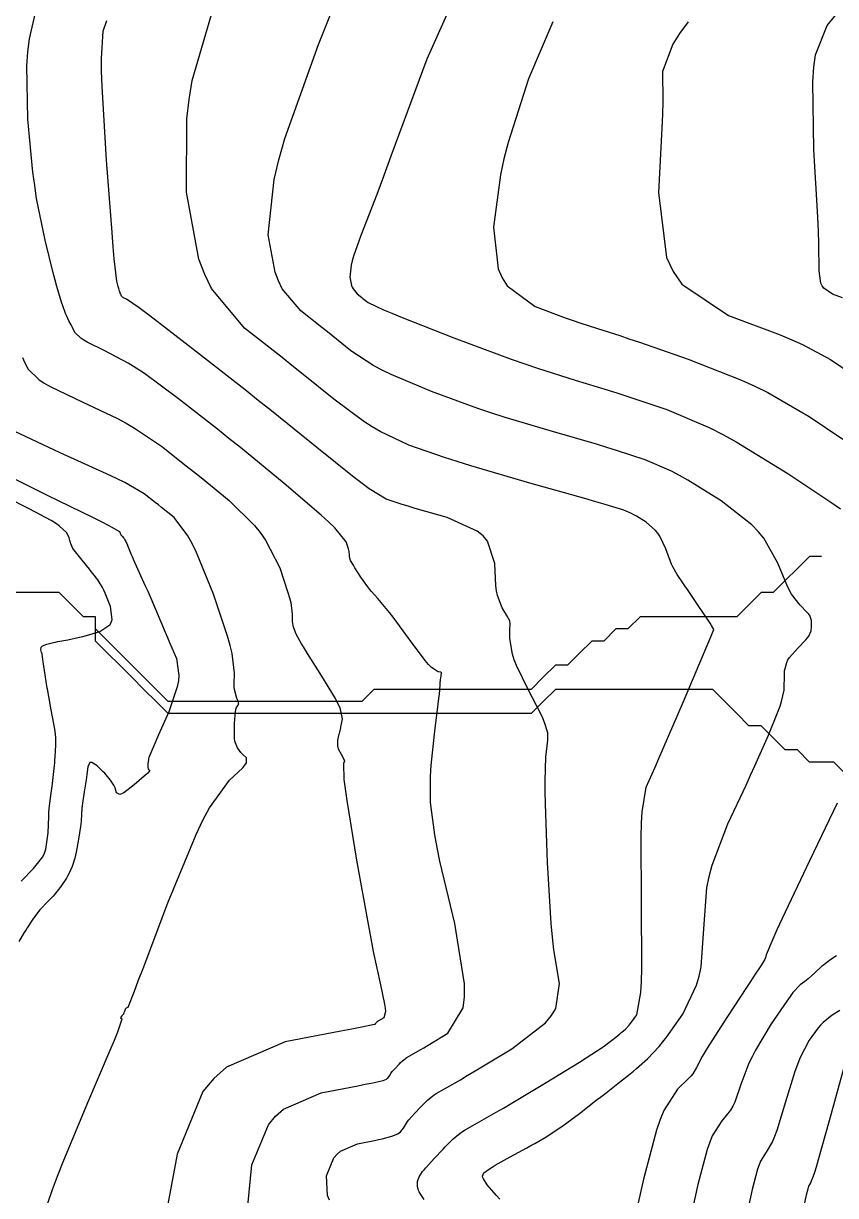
# Model space of a CAD drawing. Header units: metres. Extents: x 837117 to 838477, y 1189012 to 1191015.
# Drawn here: x 837571.1 to 837638.2, y 1190665.1 to 1190761.9 of the extents above; entities that cross this region are included whole.
import ezdxf

# ---------------------------------------------------------------- set-up
doc = ezdxf.new("R2010")
doc.units = ezdxf.units.M
doc.header["$LTSCALE"] = 0.3
doc.layers.add('COTAS 10', color=1, linetype='Continuous')
doc.layers.add('COTAS INT', color=252, linetype='Continuous')
doc.layers.add('DRENAJE', color=5, linetype='Continuous', lineweight=25)

msp = doc.modelspace()

# ---------------------------------------------------------------- linework, layer by layer
at = {"layer": 'COTAS 10'}
for points, elevation in [([(837604.234, 1190664.758), (837603.901, 1190665.272), (837603.835, 1190665.397), (837603.78, 1190665.513), (837603.676, 1190665.866), (837603.68, 1190666.17), (837603.693, 1190666.255), (837603.712, 1190666.34), (837603.823, 1190666.649), (837604.102, 1190667.069), (837604.226, 1190667.223), (837604.37, 1190667.394), (837605.059, 1190668.151), (837605.802, 1190668.928), (837605.98, 1190669.112), (837606.146, 1190669.282), (837606.644, 1190669.784), (837607.203, 1190670.237), (837607.408, 1190670.376), (837607.634, 1190670.521), (837608.632, 1190671.093), (837610.196, 1190671.977), (837610.78, 1190672.319), (837611.429, 1190672.703), (837614.317, 1190674.439), (837617.066, 1190676.121), (837617.628, 1190676.471), (837618.102, 1190676.77), (837619.096, 1190677.43), (837619.507, 1190677.749), (837619.615, 1190677.832), (837619.72, 1190677.914), (837620.077, 1190678.192), (837620.403, 1190678.453), (837620.489, 1190678.523), (837620.573, 1190678.594), (837620.86, 1190678.842), (837621.17, 1190679.172), (837621.268, 1190679.294), (837621.372, 1190679.429), (837621.793, 1190680.027), (837622.131, 1190681.861), (837622.182, 1190682.775), (837622.216, 1190683.865), (837622.184, 1190689.271), (837622.151, 1190694.727), (837622.184, 1190695.849), (837622.234, 1190696.802), (837622.567, 1190698.843), (837623.316, 1190700.502), (837623.628, 1190701.214), (837623.986, 1190702.036), (837625.659, 1190705.921), (837627.244, 1190709.631), (837627.547, 1190710.344), (837627.79, 1190710.92), (837628.177, 1190711.862), (837627.978, 1190712.2), (837627.852, 1190712.394), (837627.695, 1190712.633), (837626.872, 1190713.859), (837625.983, 1190715.172), (837625.785, 1190715.464), (837625.606, 1190715.726), (837625.134, 1190716.417), (837624.784, 1190717.039), (837624.682, 1190717.257), (837624.579, 1190717.495), (837624.191, 1190718.522), (837623.7, 1190719.566), (837623.532, 1190719.814), (837623.35, 1190720.045), (837622.575, 1190720.735), (837621.766, 1190721.237), (837621.562, 1190721.35), (837621.367, 1190721.452), (837620.735, 1190721.726), (837619.194, 1190722.192), (837618.427, 1190722.414), (837617.511, 1190722.677), (837612.973, 1190723.965), (837608.091, 1190725.388), (837606.959, 1190725.736), (837605.923, 1190726.065), (837602.973, 1190727.089), (837600.606, 1190728.216), (837599.936, 1190728.611), (837599.261, 1190729.04), (837596.773, 1190730.889), (837594.102, 1190733.057), (837593.312, 1190733.688), (837592.499, 1190734.333), (837589.382, 1190736.773), (837586.667, 1190740.032), (837586.107, 1190741.193), (837585.632, 1190742.467), (837584.609, 1190748), (837584.635, 1190754.062), (837584.82, 1190755.668), (837585.083, 1190757.243), (837586.672, 1190762.672)], 1620), ([(837638.792, 1190739.28), (837637.98, 1190739.584), (837637.245, 1190740.079), (837637.111, 1190740.275), (837637.007, 1190740.497), (837636.88, 1190741.516), (837636.853, 1190743.772), (837636.811, 1190744.774), (837636.755, 1190745.94), (837636.429, 1190751.516), (837636.342, 1190757.132), (837636.435, 1190758.324), (837636.58, 1190759.358), (837637.53, 1190761.779), (837638.806, 1190763.327)], 1630), ([(837569.347, 1190724.826), (837573.096, 1190722.979), (837576.83, 1190721.136), (837577.546, 1190720.778), (837578.124, 1190720.485), (837579.064, 1190719.975), (837579.097, 1190719.9), (837579.104, 1190719.881), (837579.111, 1190719.864), (837579.125, 1190719.811), (837579.155, 1190719.746), (837579.171, 1190719.722), (837579.191, 1190719.694), (837579.288, 1190719.572), (837579.396, 1190719.442), (837579.422, 1190719.41), (837579.446, 1190719.38), (837579.519, 1190719.285), (837579.601, 1190719.13), (837579.631, 1190719.062), (837579.664, 1190718.983), (837579.811, 1190718.604), (837580.028, 1190718.065), (837580.106, 1190717.884), (837580.192, 1190717.69), (837580.566, 1190716.873), (837581.061, 1190715.782), (837581.224, 1190715.415), (837581.397, 1190715.02), (837582.115, 1190713.358), (837582.849, 1190711.639), (837583.032, 1190711.208), (837583.207, 1190710.797), (837583.766, 1190709.475), (837583.976, 1190708.072), (837583.93, 1190707.61), (837583.84, 1190707.117), (837583.137, 1190705.068), (837582.302, 1190703.174), (837582.128, 1190702.777), (837581.979, 1190702.436), (837581.645, 1190701.665), (837581.504, 1190701.281), (837581.475, 1190701.184), (837581.451, 1190701.09), (837581.404, 1190700.785), (837581.399, 1190700.546), (837581.402, 1190700.495), (837581.406, 1190700.45), (837581.437, 1190700.34), (837581.482, 1190700.278), (837581.496, 1190700.263), (837581.509, 1190700.249), (837581.561, 1190700.206), (837581.397, 1190700.002), (837581.275, 1190699.886), (837581.119, 1190699.745), (837580.279, 1190699.021), (837579.413, 1190698.381), (837579.241, 1190698.292), (837579.1, 1190698.242), (837578.834, 1190698.38), (837578.712, 1190698.776), (837578.662, 1190698.888), (837578.604, 1190699.002), (837578.332, 1190699.42), (837577.969, 1190699.857), (837577.852, 1190699.983), (837577.729, 1190700.111), (837577.229, 1190700.588), (837576.779, 1190700.876), (837576.688, 1190700.885), (837576.611, 1190700.862), (837576.453, 1190700.525), (837576.368, 1190699.88), (837576.337, 1190699.665), (837576.303, 1190699.433), (837576.153, 1190698.46), (837576.015, 1190697.515), (837575.989, 1190697.301), (837575.967, 1190697.107), (837575.931, 1190696.576), (837575.892, 1190696.022), (837575.868, 1190695.813), (837575.839, 1190695.58), (837575.688, 1190694.538), (837575.494, 1190693.461), (837575.437, 1190693.205), (837575.38, 1190692.969), (837575.164, 1190692.27), (837574.883, 1190691.668), (837574.784, 1190691.492), (837574.677, 1190691.313), (837574.213, 1190690.632), (837573.714, 1190689.994), (837573.584, 1190689.841), (837573.458, 1190689.699), (837573.032, 1190689.275), (837572.616, 1190688.852), (837572.496, 1190688.711), (837572.373, 1190688.561), (837571.913, 1190687.932), (837571.446, 1190687.224), (837571.319, 1190687.023), (837571.193, 1190686.821), (837570.749, 1190686.075)], 1610), ([(837635.632, 1190664.251), (837635.813, 1190665.152), (837635.948, 1190665.657), (837635.986, 1190665.764), (837636.024, 1190665.857), (837636.162, 1190666.074), (837636.486, 1190666.948), (837636.641, 1190667.455), (837636.824, 1190668.078), (837637.723, 1190671.283), (837638.907, 1190675.603)], 1630)]:
    msp.add_lwpolyline(points, dxfattribs=dict(at, elevation=elevation))
at = {"layer": 'COTAS INT'}
for points, elevation in [([(837610.495, 1190664.782), (837610.192, 1190665.123), (837609.455, 1190665.977), (837609.132, 1190666.472), (837609.09, 1190666.585), (837609.068, 1190666.689), (837609.158, 1190666.976), (837609.631, 1190667.311), (837609.85, 1190667.444), (837610.107, 1190667.594), (837611.355, 1190668.283), (837612.727, 1190669.03), (837613.063, 1190669.218), (837613.38, 1190669.397), (837614.364, 1190669.973), (837615.317, 1190670.595), (837615.614, 1190670.803), (837615.926, 1190671.027), (837617.173, 1190671.963), (837618.459, 1190672.959), (837618.796, 1190673.221), (837619.124, 1190673.476), (837620.24, 1190674.345), (837621.261, 1190675.161), (837621.53, 1190675.382), (837621.792, 1190675.601), (837622.689, 1190676.377), (837623.658, 1190677.409), (837623.966, 1190677.791), (837624.291, 1190678.213), (837625.608, 1190680.084), (837626.741, 1190682.466), (837626.951, 1190683.211), (837627.115, 1190683.993), (837627.333, 1190687.125), (837627.591, 1190690.507), (837627.781, 1190691.447), (837628.023, 1190692.388), (837629.324, 1190695.799), (837630.835, 1190699.005), (837631.209, 1190699.817), (837631.564, 1190700.595), (837632.684, 1190703.133), (837633.488, 1190705.116), (837633.642, 1190705.544), (837633.767, 1190705.921), (837633.974, 1190706.844), (837633.989, 1190707.445), (837633.993, 1190707.618), (837633.997, 1190707.793), (837634.013, 1190708.45), (837634.189, 1190709.146), (837634.294, 1190709.347), (837634.424, 1190709.552), (837635.095, 1190710.318), (837635.77, 1190711.018), (837635.901, 1190711.179), (837636.009, 1190711.327), (837636.198, 1190711.747), (837636.225, 1190712.079), (837636.233, 1190712.265), (837636.237, 1190712.606), (837636.093, 1190713.009), (837636.003, 1190713.141), (837635.892, 1190713.283), (837635.309, 1190713.869), (837634.585, 1190714.795), (837634.386, 1190715.15), (837634.186, 1190715.549), (837633.467, 1190717.346), (837632.311, 1190719.402), (837631.836, 1190719.963), (837631.295, 1190720.52), (837628.779, 1190722.504), (837626.021, 1190724.216), (837625.325, 1190724.602), (837624.66, 1190724.949), (837622.504, 1190725.886), (837620.135, 1190726.661), (837619.335, 1190726.907), (837618.473, 1190727.167), (837614.837, 1190728.218), (837610.843, 1190729.42), (837609.755, 1190729.775), (837608.675, 1190730.139), (837604.837, 1190731.534), (837601.513, 1190732.934), (837600.756, 1190733.301), (837600.071, 1190733.66), (837598.188, 1190734.885), (837596.689, 1190736.102), (837596.245, 1190736.457), (837595.789, 1190736.818), (837594.039, 1190738.188), (837592.515, 1190740.018), (837592.201, 1190740.67), (837591.934, 1190741.385), (837591.36, 1190744.491), (837591.833, 1190749.039), (837592.226, 1190750.663), (837592.733, 1190752.445), (837595.509, 1190760.197), (837598.514, 1190767.741)], 1622), ([(837608.101, 1190767.156), (837604.448, 1190758.987), (837601.496, 1190750.98), (837600.866, 1190749.287), (837600.318, 1190747.821), (837599.018, 1190744.418), (837598.41, 1190742.722), (837598.299, 1190742.333), (837598.213, 1190741.977), (837598.11, 1190740.982), (837598.235, 1190740.303), (837598.294, 1190740.147), (837598.363, 1190740.004), (837598.696, 1190739.604), (837599.079, 1190739.304), (837599.179, 1190739.225), (837599.276, 1190739.147), (837599.604, 1190738.881), (837600.881, 1190738.281), (837601.576, 1190737.992), (837602.42, 1190737.651), (837606.701, 1190735.978), (837611.427, 1190734.213), (837612.551, 1190733.813), (837613.595, 1190733.452), (837616.701, 1190732.471), (837619.434, 1190731.656), (837620.244, 1190731.4), (837621.076, 1190731.13), (837624.274, 1190730.045), (837627.844, 1190728.519), (837628.912, 1190727.972), (837630.013, 1190727.37), (837634.274, 1190724.746), (837637.922, 1190722.32), (837638.636, 1190721.843)], 1624), ([(837589.683, 1190664.235), (837590.006, 1190667.619), (837591.374, 1190670.944), (837591.952, 1190671.64), (837592.616, 1190672.237), (837595.733, 1190673.58), (837598.754, 1190674.165), (837599.358, 1190674.285), (837599.861, 1190674.386), (837600.838, 1190674.601), (837601.113, 1190674.715), (837601.174, 1190674.753), (837601.227, 1190674.795), (837601.363, 1190674.97), (837601.496, 1190675.189), (837601.548, 1190675.259), (837601.605, 1190675.332), (837601.867, 1190675.627), (837602.142, 1190675.913), (837602.207, 1190675.981), (837602.268, 1190676.044), (837602.452, 1190676.23), (837602.659, 1190676.397), (837602.734, 1190676.448), (837602.818, 1190676.501), (837603.186, 1190676.712), (837603.903, 1190677.123), (837604.206, 1190677.303), (837604.555, 1190677.511), (837606.194, 1190678.5), (837607.459, 1190680.606), (837607.572, 1190681.519), (837607.581, 1190682.574), (837606.759, 1190687.574), (837605.542, 1190692.717), (837605.303, 1190693.861), (837605.106, 1190694.885), (837604.748, 1190697.574), (837604.754, 1190699.634), (837604.787, 1190700.261), (837604.833, 1190700.912), (837605.11, 1190703.468), (837605.401, 1190705.703), (837605.455, 1190706.152), (837605.498, 1190706.528), (837605.56, 1190707.27), (837605.567, 1190707.545), (837605.576, 1190707.627), (837605.587, 1190707.71), (837605.652, 1190708.027), (837605.662, 1190708.279), (837605.639, 1190708.321), (837605.604, 1190708.35), (837605.386, 1190708.355), (837604.845, 1190708.72), (837604.608, 1190708.976), (837604.332, 1190709.3), (837603.02, 1190711.03), (837601.668, 1190712.871), (837601.368, 1190713.265), (837601.1, 1190713.608), (837600.397, 1190714.428), (837599.884, 1190714.999), (837599.736, 1190715.184), (837599.584, 1190715.382), (837599.011, 1190716.198), (837598.519, 1190716.953), (837598.419, 1190717.113), (837598.333, 1190717.251), (837598.154, 1190717.572), (837598.094, 1190717.751), (837598.084, 1190717.8), (837598.077, 1190717.849), (837598.077, 1190718.024), (837598.043, 1190718.298), (837598.015, 1190718.41), (837597.979, 1190718.537), (837597.781, 1190719.123), (837596.845, 1190720.28), (837596.344, 1190720.766), (837595.737, 1190721.325), (837592.672, 1190723.942), (837589.052, 1190726.893), (837588.096, 1190727.662), (837587.159, 1190728.411), (837583.942, 1190730.939), (837581.124, 1190733.008), (837580.439, 1190733.465), (837579.795, 1190733.873), (837577.814, 1190734.932), (837576.399, 1190735.606), (837576.112, 1190735.771), (837575.87, 1190735.927), (837575.375, 1190736.412), (837575.179, 1190736.82), (837575.125, 1190736.926), (837575.072, 1190737.03), (837574.884, 1190737.383), (837574.677, 1190737.821), (837574.613, 1190737.978), (837574.545, 1190738.151), (837574.274, 1190738.906), (837573.889, 1190740.214), (837573.749, 1190740.736), (837573.594, 1190741.327), (837572.914, 1190744.037), (837572.224, 1190747.494), (837572.063, 1190748.556), (837571.915, 1190749.663), (837571.487, 1190754.037), (837571.426, 1190758.455), (837571.508, 1190759.589), (837571.634, 1190760.685), (837572.449, 1190764.32)], 1616), ([(837596.412, 1190664.697), (837596.245, 1190665.1), (837596.181, 1190666.723), (837596.787, 1190668.195), (837597.043, 1190668.503), (837597.337, 1190668.768), (837598.717, 1190669.363), (837600.144, 1190669.648), (837600.467, 1190669.718), (837600.759, 1190669.783), (837601.555, 1190669.986), (837602.065, 1190670.198), (837602.177, 1190670.269), (837602.276, 1190670.346), (837602.529, 1190670.671), (837602.775, 1190671.078), (837602.87, 1190671.206), (837602.978, 1190671.342), (837603.463, 1190671.889), (837603.972, 1190672.421), (837604.094, 1190672.546), (837604.207, 1190672.663), (837604.548, 1190673.007), (837604.931, 1190673.317), (837605.071, 1190673.412), (837605.226, 1190673.511), (837605.909, 1190673.902), (837607.238, 1190674.665), (837607.801, 1190674.998), (837608.448, 1190675.384), (837611.489, 1190677.218), (837614.275, 1190679.372), (837614.763, 1190679.96), (837615.126, 1190680.545), (837615.413, 1190682.624), (837614.949, 1190685.407), (837614.839, 1190686.436), (837614.737, 1190687.576), (837614.438, 1190692.624), (837614.267, 1190697.473), (837614.246, 1190698.488), (837614.237, 1190699.36), (837614.301, 1190701.327), (837614.409, 1190702.265), (837614.427, 1190702.488), (837614.441, 1190702.696), (837614.45, 1190703.316), (837614.189, 1190704.176), (837614.034, 1190704.535), (837613.841, 1190704.946), (837612.845, 1190706.865), (837611.858, 1190708.893), (837611.673, 1190709.372), (837611.525, 1190709.815), (837611.306, 1190711.116), (837611.326, 1190711.99), (837611.329, 1190712.163), (837611.329, 1190712.307), (837611.322, 1190712.577), (837611.214, 1190712.787), (837611.152, 1190712.893), (837611.076, 1190713.019), (837610.685, 1190713.648), (837610.298, 1190714.674), (837610.225, 1190715.051), (837610.166, 1190715.468), (837610.077, 1190717.311), (837609.479, 1190719.175), (837609.099, 1190719.605), (837608.628, 1190719.998), (837606.151, 1190721.109), (837603.504, 1190721.873), (837602.924, 1190722.047), (837602.411, 1190722.206), (837601.109, 1190722.645), (837599.699, 1190723.499), (837599.117, 1190723.92), (837598.451, 1190724.42), (837595.357, 1190726.893), (837591.612, 1190729.937), (837590.536, 1190730.797), (837589.443, 1190731.666), (837585.357, 1190734.867), (837581.929, 1190737.506), (837581.25, 1190738.02), (837580.689, 1190738.44), (837579.643, 1190739.173), (837579.412, 1190739.283), (837579.365, 1190739.31), (837579.326, 1190739.335), (837579.245, 1190739.415), (837579.213, 1190739.481), (837579.205, 1190739.498), (837579.196, 1190739.515), (837579.165, 1190739.573), (837579.131, 1190739.644), (837579.121, 1190739.67), (837579.11, 1190739.698), (837579.066, 1190739.821), (837579.003, 1190740.035), (837578.98, 1190740.12), (837578.955, 1190740.216), (837578.844, 1190740.659), (837578.637, 1190742.506), (837578.551, 1190743.488), (837578.453, 1190744.674), (837577.995, 1190750.659), (837577.627, 1190756.741), (837577.585, 1190757.989), (837577.57, 1190759.049), (837577.729, 1190761.299), (837578.031, 1190762.201)], 1618), ([(837614.863, 1190762.092), (837612.868, 1190757.382), (837611.174, 1190752.104), (837610.831, 1190750.751), (837610.542, 1190749.446), (837609.957, 1190745.125), (837610.345, 1190741.677), (837610.671, 1190740.922), (837611.091, 1190740.254), (837613.397, 1190738.565), (837615.968, 1190737.599), (837616.555, 1190737.387), (837617.089, 1190737.2), (837618.565, 1190736.725), (837620.395, 1190736.146), (837621.152, 1190735.892), (837622.017, 1190735.599), (837626.044, 1190734.204), (837630.458, 1190732.469), (837631.566, 1190731.961), (837632.626, 1190731.44), (837636.044, 1190729.461), (837638.837, 1190727.584)], 1626), ([(837626.04, 1190762.092), (837625.334, 1190761.115), (837624.771, 1190760.243), (837623.936, 1190757.968), (837623.946, 1190755.466), (837623.917, 1190754.452), (837623.874, 1190753.298), (837623.602, 1190747.968), (837624.269, 1190742.614), (837624.817, 1190741.445), (837625.522, 1190740.413), (837629.384, 1190737.814), (837633.652, 1190736.215), (837634.614, 1190735.812), (837635.48, 1190735.426), (837637.814, 1190734.176), (837639.752, 1190732.847)], 1628), ([(837571.046, 1190734.354), (837571.145, 1190734.158), (837571.505, 1190733.41), (837572.414, 1190732.518), (837572.858, 1190732.232), (837573.385, 1190731.929), (837575.985, 1190730.692), (837578.901, 1190729.307), (837579.628, 1190728.911), (837580.32, 1190728.509), (837582.527, 1190727.011), (837584.588, 1190725.391), (837585.189, 1190724.911), (837585.802, 1190724.418), (837588.122, 1190722.527), (837590.225, 1190720.469), (837590.702, 1190719.871), (837591.132, 1190719.261), (837592.301, 1190716.957), (837592.988, 1190714.923), (837593.113, 1190714.483), (837593.211, 1190714.097), (837593.328, 1190713.146), (837593.329, 1190712.539), (837593.353, 1190712.369), (837593.387, 1190712.198), (837593.595, 1190711.575), (837594.095, 1190710.649), (837594.313, 1190710.287), (837594.566, 1190709.879), (837595.766, 1190708.023), (837596.892, 1190706.167), (837597.098, 1190705.76), (837597.258, 1190705.398), (837597.451, 1190704.473), (837597.356, 1190703.942), (837597.334, 1190703.828), (837597.315, 1190703.729), (837597.26, 1190703.491), (837597.208, 1190703.285), (837597.19, 1190703.205), (837597.17, 1190703.116), (837597.086, 1190702.715), (837597.074, 1190702.254), (837597.1, 1190702.127), (837597.139, 1190702.002), (837597.386, 1190701.552), (837597.614, 1190701.164), (837597.64, 1190701.077), (837597.652, 1190700.999), (837597.561, 1190700.791), (837597.612, 1190699.475), (837597.712, 1190698.698), (837597.849, 1190697.742), (837598.657, 1190692.8), (837599.6, 1190687.504), (837599.822, 1190686.325), (837600.027, 1190685.271), (837600.63, 1190682.5), (837600.971, 1190680.892), (837601.012, 1190680.571), (837601.03, 1190680.303), (837600.9, 1190679.782), (837600.662, 1190679.638), (837600.611, 1190679.608), (837600.567, 1190679.582), (837600.463, 1190679.522), (837600.409, 1190679.492), (837600.397, 1190679.484), (837600.386, 1190679.476), (837600.356, 1190679.452), (837600.33, 1190679.425), (837600.311, 1190679.406), (837600.271, 1190679.365), (837600.233, 1190679.322), (837600.225, 1190679.311), (837600.217, 1190679.301), (837600.198, 1190679.269), (837600.178, 1190679.244), (837600.171, 1190679.238), (837600.162, 1190679.232), (837600.122, 1190679.215), (837598.963, 1190678.99), (837598.249, 1190678.852), (837597.364, 1190678.682), (837592.748, 1190677.797), (837587.895, 1190675.706), (837586.861, 1190674.776), (837585.962, 1190673.693), (837583.83, 1190668.515), (837582.902, 1190663.503)], 1614), ([(837572.404, 1190662.281), (837573.527, 1190665.604), (837573.943, 1190666.703), (837574.405, 1190667.879), (837576.451, 1190672.768), (837578.31, 1190677.111), (837578.654, 1190677.943), (837578.924, 1190678.613), (837579.279, 1190679.691), (837579.189, 1190679.73), (837579.177, 1190679.745), (837579.172, 1190679.762), (837579.199, 1190679.84), (837579.261, 1190679.922), (837579.278, 1190679.942), (837579.294, 1190679.961), (837579.351, 1190680.02), (837579.401, 1190680.08), (837579.413, 1190680.099), (837579.425, 1190680.119), (837579.461, 1190680.202), (837579.489, 1190680.29), (837579.497, 1190680.314), (837579.524, 1190680.422), (837579.553, 1190680.499), (837579.565, 1190680.518), (837579.579, 1190680.537), (837579.641, 1190680.596), (837579.706, 1190680.639), (837579.721, 1190680.647), (837579.735, 1190680.654), (837579.775, 1190680.668), (837580.299, 1190681.99), (837580.618, 1190682.822), (837581.012, 1190683.856), (837583.063, 1190689.274), (837585.389, 1190694.93), (837585.958, 1190696.113), (837586.493, 1190697.131), (837588.15, 1190699.426), (837589.245, 1190700.446), (837589.425, 1190700.66), (837589.552, 1190700.844), (837589.568, 1190701.263), (837589.249, 1190701.526), (837589.166, 1190701.612), (837589.084, 1190701.704), (837588.808, 1190702.084), (837588.61, 1190702.65), (837588.578, 1190702.858), (837588.557, 1190703.09), (837588.562, 1190704.113), (837588.648, 1190705.052), (837588.678, 1190705.23), (837588.709, 1190705.374), (837588.843, 1190705.596), (837588.918, 1190705.694), (837588.912, 1190705.759), (837588.894, 1190705.84), (837588.735, 1190706.268), (837588.569, 1190706.9), (837588.547, 1190707.109), (837588.536, 1190707.334), (837588.58, 1190708.267), (837588.378, 1190709.895), (837588.212, 1190710.557), (837587.997, 1190711.31), (837586.822, 1190714.792), (837585.418, 1190718.242), (837585.059, 1190718.976), (837584.713, 1190719.613), (837583.572, 1190721.111), (837582.551, 1190721.943), (837582.282, 1190722.16), (837582.018, 1190722.371), (837581.111, 1190723.083), (837579.515, 1190724.01), (837578.817, 1190724.356), (837578.007, 1190724.74), (837574.156, 1190726.451), (837570.372, 1190728.252)], 1612), ([(837570.949, 1190691.07), (837571.957, 1190692.106), (837572.722, 1190693.071), (837572.869, 1190693.383), (837572.987, 1190693.714), (837573.183, 1190695.071), (837573.217, 1190696.415), (837573.234, 1190696.738), (837573.255, 1190697.039), (837573.356, 1190697.952), (837573.471, 1190698.719), (837573.501, 1190698.93), (837573.53, 1190699.14), (837573.625, 1190699.889), (837573.702, 1190700.63), (837573.719, 1190700.834), (837573.735, 1190701.037), (837573.778, 1190701.767), (837573.803, 1190702.38), (837573.808, 1190702.511), (837573.812, 1190702.623), (837573.819, 1190702.888), (837573.776, 1190703.25), (837573.748, 1190703.426), (837573.713, 1190703.633), (837573.532, 1190704.653), (837573.348, 1190705.657), (837573.311, 1190705.854), (837573.281, 1190706.017), (837573.222, 1190706.316), (837573.168, 1190706.636), (837573.139, 1190706.812), (837573.106, 1190707.027), (837572.937, 1190708.12), (837572.771, 1190709.2), (837572.739, 1190709.407), (837572.713, 1190709.574), (837572.668, 1190709.844), (837572.649, 1190709.902), (837572.639, 1190709.935), (837572.626, 1190709.976), (837572.565, 1190710.184), (837572.594, 1190710.413), (837572.639, 1190710.467), (837572.7, 1190710.516), (837573.055, 1190710.66), (837573.603, 1190710.785), (837573.786, 1190710.824), (837573.983, 1190710.863), (837574.808, 1190711.02), (837575.768, 1190711.226), (837576.05, 1190711.297), (837576.339, 1190711.375), (837577.441, 1190711.704), (837578.274, 1190712.246), (837578.393, 1190712.456), (837578.464, 1190712.693), (837578.317, 1190713.768), (837577.877, 1190714.862), (837577.763, 1190715.112), (837577.652, 1190715.338), (837577.282, 1190715.962), (837576.87, 1190716.498), (837576.734, 1190716.668), (837576.588, 1190716.849), (837575.978, 1190717.581), (837575.427, 1190718.272), (837575.318, 1190718.427), (837575.227, 1190718.565), (837575.057, 1190718.932), (837574.974, 1190719.233), (837574.939, 1190719.33), (837574.899, 1190719.433), (837574.708, 1190719.856), (837574.094, 1190720.439), (837573.787, 1190720.644), (837573.42, 1190720.867), (837571.601, 1190721.828), (837569.756, 1190722.761)], 1608), ([(837638.354, 1190697.508), (837636.08, 1190692.755), (837633.811, 1190687.974), (837633.378, 1190687.045), (837633.03, 1190686.287), (837632.481, 1190684.979), (837632.425, 1190684.735), (837632.388, 1190684.65), (837632.341, 1190684.556), (837632.096, 1190684.15), (837631.48, 1190683.217), (837631.201, 1190682.792), (837630.873, 1190682.294), (837629.295, 1190679.889), (837627.754, 1190677.493), (837627.45, 1190677), (837627.2, 1190676.58), (837626.738, 1190675.68), (837626.426, 1190675.147), (837626.27, 1190674.96), (837626.084, 1190674.754), (837625.16, 1190673.868), (837624.048, 1190672.12), (837623.743, 1190671.371), (837623.44, 1190670.507), (837622.354, 1190666.433), (837621.482, 1190662.528)], 1624), ([(837638.289, 1190684.893), (837638.206, 1190684.835), (837637.829, 1190684.585), (837637.361, 1190684.248), (837637.221, 1190684.135), (837637.075, 1190684.014), (837636.509, 1190683.504), (837635.959, 1190683.006), (837635.823, 1190682.891), (837635.694, 1190682.786), (837635.287, 1190682.493), (837634.703, 1190681.861), (837634.462, 1190681.543), (837634.186, 1190681.163), (837632.905, 1190679.273), (837631.607, 1190677.108), (837631.321, 1190676.555), (837631.066, 1190676.021), (837630.412, 1190674.259), (837629.897, 1190672.807), (837629.73, 1190672.469), (837629.553, 1190672.159), (837628.827, 1190671.27), (837628.04, 1190670.032), (837627.824, 1190669.502), (837627.609, 1190668.891), (837626.84, 1190666.006), (837626.199, 1190663.102)], 1626), ([(837638.564, 1190680.384), (837637.943, 1190679.986), (837637.199, 1190679.385), (837636.993, 1190679.173), (837636.786, 1190678.94), (837636.038, 1190677.93), (837635.283, 1190676.455), (837635.072, 1190675.928), (837634.86, 1190675.35), (837634.086, 1190672.838), (837633.367, 1190670.467), (837633.19, 1190669.979), (837633.022, 1190669.564), (837632.494, 1190668.672), (837632.032, 1190667.945), (837631.905, 1190667.633), (837631.779, 1190667.274), (837631.327, 1190665.579), (837630.915, 1190663.677)], 1628)]:
    msp.add_lwpolyline(points, dxfattribs=dict(at, elevation=elevation))
at = {"layer": 'DRENAJE'}
for points in [[(837637.069, 1190717.91, 0), (837636.069, 1190717.91, 0), (837635.07, 1190716.911, 0), (837634.07, 1190715.911, 0), (837633.07, 1190714.911, 0), (837632.071, 1190714.911, 0), (837631.071, 1190713.912, 0), (837630.071, 1190712.912, 0), (837622.074, 1190712.912, 0), (837621.075, 1190711.912, 0), (837620.075, 1190711.912, 0), (837619.075, 1190710.913, 0), (837618.076, 1190710.913, 0), (837617.076, 1190709.913, 0), (837616.076, 1190708.913, 0), (837615.077, 1190708.913, 0), (837614.077, 1190707.914, 0), (837613.077, 1190706.914, 0), (837600.082, 1190706.914, 0), (837599.082, 1190705.914, 0), (837583.087, 1190705.914, 0), (837582.088, 1190706.914, 0), (837581.088, 1190707.914, 0), (837580.088, 1190708.913, 0), (837579.089, 1190709.913, 0), (837577.089, 1190711.912, 0)], [(837577.089, 1190712.912, 0), (837576.09, 1190712.912, 0), (837575.09, 1190713.912, 0), (837574.09, 1190714.911, 0), (837569.092, 1190714.911, 0), (837568.092, 1190713.912, 0), (837567.093, 1190712.912, 0), (837561.095, 1190712.912, 0), (837560.095, 1190711.912, 0), (837559.095, 1190711.912, 0), (837558.096, 1190710.913, 0), (837550.098, 1190710.913, 0), (837549.099, 1190709.913, 0), (837548.099, 1190708.913, 0), (837547.099, 1190707.914, 0), (837546.1, 1190706.914, 0), (837545.1, 1190705.914, 0), (837544.1, 1190704.915, 0), (837543.101, 1190703.915, 0), (837542.101, 1190702.915, 0)], [(837658.062, 1190699.916, 0), (837639.068, 1190699.916, 0), (837638.069, 1190700.916, 0), (837636.069, 1190700.916, 0), (837635.07, 1190701.916, 0), (837634.07, 1190701.916, 0), (837633.07, 1190702.915, 0), (837632.071, 1190703.915, 0), (837631.071, 1190703.915, 0), (837630.071, 1190704.915, 0), (837629.072, 1190705.914, 0), (837628.072, 1190706.914, 0), (837615.077, 1190706.914, 0), (837614.077, 1190705.914, 0), (837613.077, 1190704.915, 0), (837583.087, 1190704.915, 0), (837582.088, 1190705.914, 0), (837581.088, 1190706.914, 0), (837580.088, 1190707.914, 0), (837579.089, 1190708.913, 0), (837578.089, 1190709.913, 0), (837577.089, 1190710.913, 0), (837577.089, 1190712.912, 0)]]:
    msp.add_polyline3d(points, dxfattribs=at)

doc.saveas('drawing.dxf')
